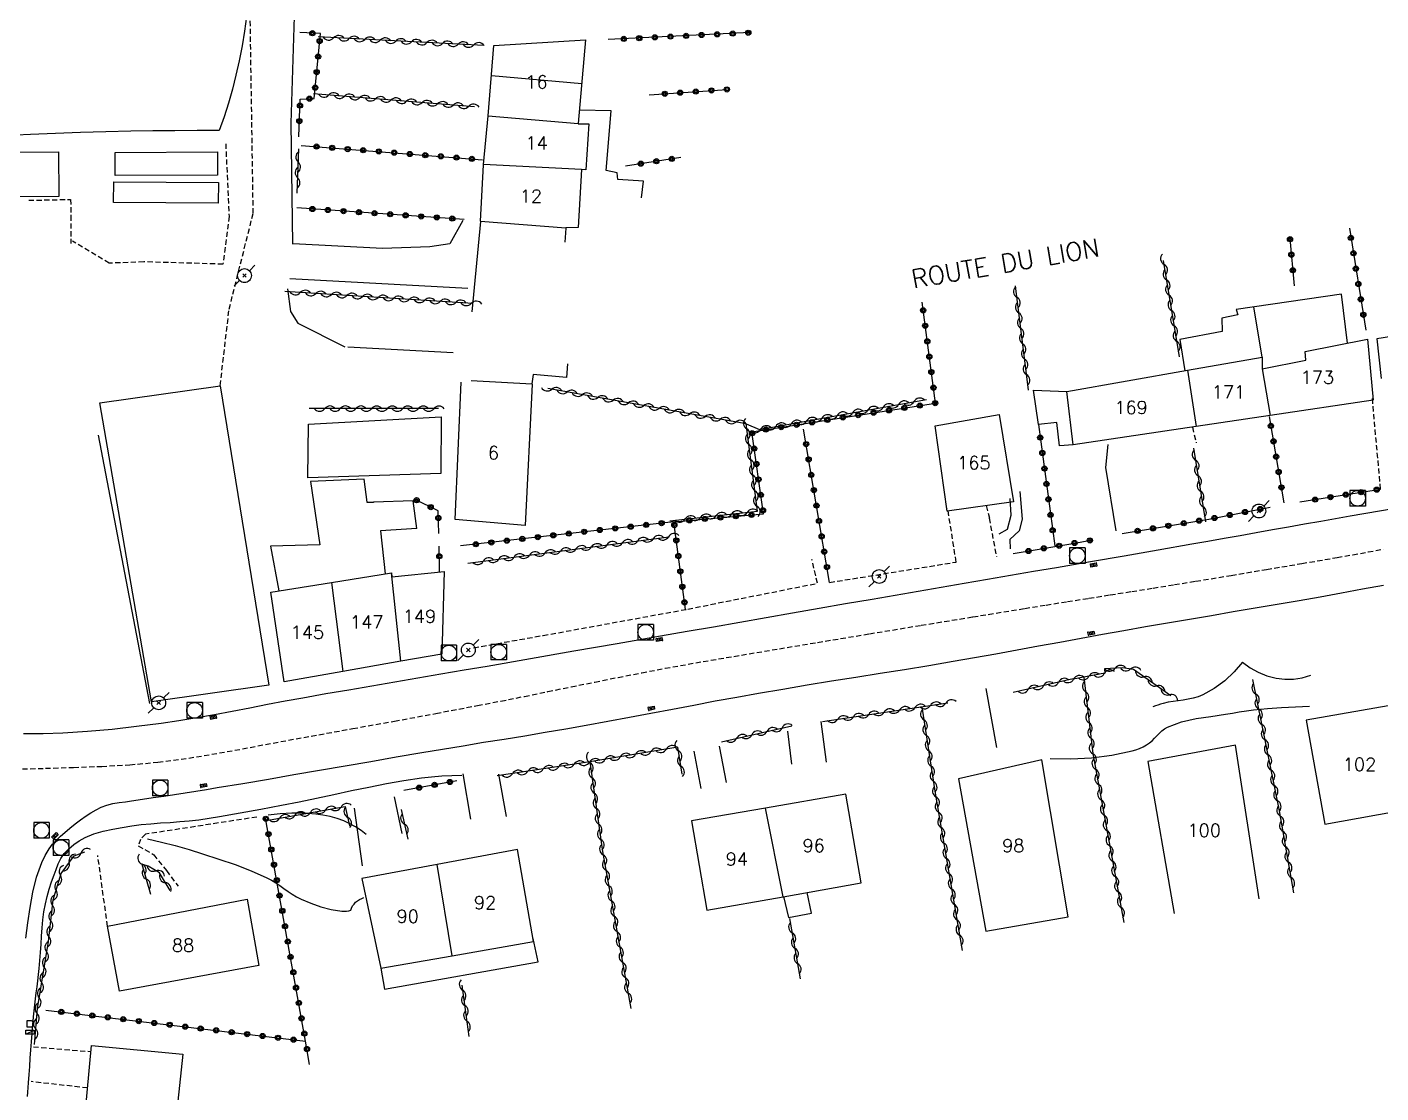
# Model space of a CAD drawing. Header units: millimetres. Extents: x 150997 to 152001, y 151999 to 153001.
# Drawn here: x 151517.6 to 151647.9, y 152490.5 to 152593 of the extents above; entities that cross this region are included whole.
import ezdxf
from ezdxf.enums import TextEntityAlignment as Align

# ---------------------------------------------------------------- set-up
doc = ezdxf.new("R2010")
doc.units = ezdxf.units.MM
doc.linetypes.add('DASHED', pattern=[0.75, 0.5, -0.25])
doc.layers.get('0').update_dxf_attribs({"linetype": 'CONTINUOUS'})
for name, color, linetype in [('W0001', 6, 'DASHED'), ('W0014', 7, 'CONTINUOUS'), ('W0017', 7, 'CONTINUOUS'), ('W0071', 7, 'CONTINUOUS'), ('W0101', 7, 'CONTINUOUS'), ('W0104', 1, 'CONTINUOUS'), ('W0112', 1, 'DASHED'), ('W0130', 7, 'CONTINUOUS'), ('W0211', 2, 'CONTINUOUS'), ('W0214', 2, 'CONTINUOUS'), ('W0300', 7, 'CONTINUOUS'), ('W0310', 3, 'CONTINUOUS'), ('W0323', 7, 'CONTINUOUS'), ('W0401', 7, 'CONTINUOUS'), ('W0420', 7, 'CONTINUOUS'), ('W0438', 7, 'CONTINUOUS'), ('W0473', 7, 'CONTINUOUS'), ('W0989', 7, 'CONTINUOUS'), ('W0991', 7, 'CONTINUOUS'), ('W1102', 7, 'CONTINUOUS')]:
    doc.layers.add(name, color=color, linetype=linetype)
doc.styles.get("Standard").update_dxf_attribs({"font": 'romans.shx', "width": 0.85})

# ---------------------------------------------------------------- blocks, each defined once
blk = doc.blocks.new('T473')
for p, q in [((-0.166667, 0.166667), (0.166667, -0.166667)), ((-0.166667, -0.166667), (0.166667, 0.166667)), ((0.500001, 0.500001), (1.000002, 1.000002)), ((-1.000002, -1.000002), (-0.500001, -0.500001))]:
    blk.add_line(p, q)
blk.add_ellipse((0, 0), major_axis=(0.471405, 0.471405), ratio=1, start_param=5.4977871438, end_param=11.780972451)
blk = doc.blocks.new('T420')
for p, q in [((0.75, 0.75), (-0.75, 0.75)), ((-0.75, 0.75), (-0.75, -0.75)), ((0.75, 0.75), (0.75, -0.75)), ((0.75, -0.75), (-0.75, -0.75))]:
    blk.add_line(p, q)
blk.add_ellipse((0, 0), major_axis=(-0.53, 0.53), ratio=1, start_param=3.926991, end_param=10.210176)
blk = doc.blocks.new('T401')
for p, q in [((-0.3, 0.3), (0, 0.3)), ((-0.3, -0.25), (-0.3, 0.3)), ((-0.3, 0.15), (0, 0.15)), ((-0.3, 0), (0, 0)), ((0, 0.3), (0, -0.25)), ((-0.3, -0.15), (0, -0.15)), ((-0.3, -0.25), (-0.3, -0.3)), ((-0.3, -0.3), (0, -0.3)), ((0, -0.3), (0, -0.25))]:
    blk.add_line(p, q)
blk = doc.blocks.new('T438')
for p, q in [((-0.4, 0.2), (0.4, 0.2)), ((-0.4, -0.2), (-0.4, 0.2)), ((0.15, 1.1), (-0.3, 1.1)), ((-0.3, 1.1), (-0.3, 0.5)), ((-0.3, 0.5), (0.15, 0.5)), ((0.3, 0.65), (0.3, 0.95)), ((0.4, 0.2), (0.4, -0.2))]:
    blk.add_line(p, q)
at = {"flags": 128}
for points in [[(-0.4, -0.2), (0.4, 0.2)], [(0.4, -0.2), (-0.4, -0.2)]]:
    blk.add_lwpolyline(points, dxfattribs=at)
for centre, major_axis, start_param, end_param in [((0.15, 0.95), (0.106, -0.106), 0.785398, 2.356194), ((0.15, 0.65), (0.106, 0.106), 3.926991, 5.497787)]:
    blk.add_ellipse(centre, major_axis=major_axis, ratio=1, start_param=start_param, end_param=end_param)
blk = doc.blocks.new('t310o')
at = {"color": 0, "linetype": 'Continuous'}
for centre, start, end in [((-0.5, 0.38), 216.8699, 323.1304), ((0.5, -0.37), 36.8699, 143.1303)]:
    blk.add_arc(centre, 0.625, start, end, dxfattribs=at)
blk = doc.blocks.new('t323o')
at = {"color": 0, "linetype": 'Continuous'}
for radius in [0.25, 0.15]:
    blk.add_circle((0, 0), radius, dxfattribs=at)

msp = doc.modelspace()

# ---------------------------------------------------------------- linework, layer by layer
at = {"layer": 'W0001'}
msp.add_lwpolyline([(151515.69, 152521.64), (151519.4, 152521.73), (151522.11, 152521.82), (151524.82, 152521.92), (151527.53, 152522.07), (151530.23, 152522.32), (151533.94, 152522.82), (151537.63, 152523.46), (151541.31, 152524.16), (151544.99, 152524.83), (151548.99, 152525.55), (151552.99, 152526.27), (151556.99, 152527.01), (151560.98, 152527.77), (151563.24, 152528.2), (151565.5, 152528.65), (151567.76, 152529.11), (151570.01, 152529.57), (151572.27, 152530.03), (151574.53, 152530.48), (151576.79, 152530.92), (151579.05, 152531.35), (151582.71, 152532), (151586.38, 152532.62), (151590.05, 152533.23), (151593.72, 152533.84), (151598.7, 152534.67), (151603.69, 152535.49), (151608.67, 152536.3), (151613.66, 152537.11), (151615.71, 152537.44), (151617.77, 152537.77), (151619.83, 152538.09), (151621.89, 152538.42), (151623.95, 152538.74), (151626.01, 152539.07), (151628.07, 152539.4), (151630.12, 152539.73), (151633.53, 152540.29), (151636.93, 152540.86), (151640.33, 152541.43), (151643.73, 152542.01), (151645.22, 152542.27), (151646.71, 152542.54), (151648.19, 152542.82)], dxfattribs=at)
at = {"layer": 'W0014'}
for points in [[(151650.62, 152546.95), (151647.79, 152546.47), (151644.97, 152545.98), (151642.14, 152545.48), (151640.59, 152545.21), (151639.04, 152544.94), (151637.49, 152544.66), (151635.94, 152544.38), (151634.39, 152544.11), (151632.84, 152543.83), (151631.29, 152543.55), (151629.74, 152543.28), (151626.49, 152542.71), (151623.23, 152542.15), (151619.98, 152541.59), (151616.72, 152541.03), (151614.5, 152540.65), (151612.28, 152540.27), (151610.06, 152539.89), (151607.84, 152539.51), (151605.62, 152539.13), (151603.4, 152538.75), (151601.18, 152538.37), (151598.96, 152537.98), (151596.41, 152537.54), (151593.87, 152537.1), (151591.32, 152536.66), (151588.78, 152536.21), (151586.24, 152535.77), (151583.69, 152535.32), (151581.15, 152534.88), (151578.6, 152534.44), (151574.43, 152533.71), (151570.26, 152532.99), (151566.08, 152532.27), (151561.91, 152531.54), (151559.69, 152531.16), (151557.47, 152530.78), (151555.25, 152530.4), (151553.04, 152530.02), (151550.82, 152529.64), (151548.6, 152529.26), (151546.38, 152528.88), (151544.17, 152528.49), (151542.46, 152528.18), (151540.76, 152527.86), (151539.06, 152527.53), (151537.37, 152527.2), (151535.67, 152526.88), (151533.96, 152526.58), (151532.25, 152526.3), (151530.54, 152526.04), (151528.18, 152525.74), (151525.81, 152525.48), (151523.44, 152525.27), (151521.06, 152525.12), (151519.18, 152525.06), (151517.3, 152525.04)], [(151517.51, 152505.38), (151517.71, 152506.86), (151517.92, 152508.34), (151518.18, 152509.82), (151518.55, 152511.27), (151518.79, 152511.98), (151519.05, 152512.67), (151519.37, 152513.35), (151519.76, 152513.99), (151520.09, 152514.42), (151520.47, 152514.82), (151520.86, 152515.19), (151521.27, 152515.55), (151521.75, 152515.98), (151522.25, 152516.4), (151522.77, 152516.79), (151523.31, 152517.16), (151523.78, 152517.46), (151524.27, 152517.74), (151524.77, 152518), (151525.3, 152518.2), (151525.89, 152518.35), (151526.5, 152518.44), (151527.1, 152518.51), (151527.7, 152518.59), (151528.73, 152518.75), (151529.76, 152518.91), (151530.79, 152519.06), (151531.81, 152519.22), (151532.84, 152519.38), (151533.87, 152519.54), (151534.9, 152519.7), (151535.92, 152519.87), (151538.39, 152520.28), (151540.86, 152520.69), (151543.32, 152521.12), (151545.78, 152521.54), (151548.25, 152521.97), (151550.71, 152522.4), (151553.17, 152522.83), (151555.64, 152523.24), (151557.62, 152523.58), (151559.6, 152523.9), (151561.57, 152524.23), (151563.55, 152524.55), (151565.53, 152524.87), (151567.51, 152525.2), (151569.49, 152525.54), (151571.46, 152525.88), (151573.53, 152526.26), (151575.6, 152526.64), (151577.67, 152527.03), (151579.74, 152527.43), (151581.81, 152527.82), (151583.87, 152528.21), (151585.94, 152528.59), (151588.02, 152528.96), (151590.36, 152529.36), (151592.7, 152529.75), (151595.05, 152530.13), (151597.4, 152530.5), (151599.74, 152530.87), (151602.09, 152531.25), (151604.43, 152531.63), (151606.78, 152532.03), (151608.83, 152532.38), (151610.88, 152532.75), (151612.93, 152533.12), (151614.98, 152533.5), (151617.03, 152533.88), (151619.08, 152534.26), (151621.13, 152534.63), (151623.18, 152534.99), (151625.29, 152535.36), (151627.4, 152535.73), (151629.51, 152536.09), (151631.62, 152536.44), (151633.73, 152536.8), (151635.84, 152537.16), (151637.95, 152537.52), (151640.06, 152537.88), (151642.1, 152538.24), (151644.13, 152538.61), (151646.17, 152538.99), (151648.2, 152539.36)], [(151517.66, 152490.15), (151517.7, 152490.59), (151517.74, 152491.03), (151517.77, 152491.46), (151517.83, 152492.26), (151517.89, 152493.05), (151517.94, 152493.84), (151518, 152494.64), (151518.06, 152495.43), (151518.12, 152496.22), (151518.18, 152497.02), (151518.26, 152497.81), (151518.32, 152498.39), (151518.38, 152498.97), (151518.45, 152499.56), (151518.52, 152500.14), (151518.6, 152500.72), (151518.67, 152501.3), (151518.74, 152501.88), (151518.8, 152502.46), (151518.87, 152503.24), (151518.93, 152504.02), (151518.98, 152504.8), (151519.03, 152505.59), (151519.09, 152506.37), (151519.16, 152507.15), (151519.26, 152507.93), (151519.4, 152508.7), (151519.56, 152509.41), (151519.75, 152510.12), (151519.98, 152510.81), (151520.23, 152511.49), (151520.43, 152512.01), (151520.64, 152512.54), (151520.89, 152513.05), (151521.21, 152513.53), (151521.65, 152513.99), (151522.13, 152514.41), (151522.65, 152514.76), (151523.21, 152515.07), (151524.07, 152515.43), (151524.97, 152515.69), (151525.88, 152515.88), (151526.79, 152516.05), (151527.71, 152516.2), (151528.63, 152516.31), (151529.55, 152516.4), (151530.47, 152516.47), (151531.39, 152516.53), (151532.32, 152516.6), (151533.24, 152516.68), (151534.15, 152516.79), (151536.16, 152517.1), (151538.15, 152517.44), (151540.14, 152517.81), (151542.13, 152518.18), (151543.82, 152518.5), (151545.5, 152518.85), (151547.17, 152519.21), (151548.85, 152519.58), (151550.53, 152519.93), (151552.22, 152520.26), (151553.91, 152520.55), (151555.61, 152520.8), (151556.57, 152520.92), (151557.54, 152521), (151558.51, 152521.05), (151559.47, 152521.07)]]:
    msp.add_lwpolyline(points, dxfattribs=at)
at = {"layer": 'W0017'}
for points in [[(151543.22, 152572.15), (151543.05, 152583.79), (151543.46, 152597.15), (151544.08, 152598.26)], [(151559.58, 152574.43), (151558.31, 152572.19), (151556.41, 152571.91), (151551.85, 152571.72), (151543.24, 152572.18)], [(151542.69, 152567.85), (151542.98, 152565.66), (151543.68, 152564.56), (151548.22, 152562.27)], [(151560.06, 152567.89), (151542.93, 152568.83)], [(151548.52, 152562.29), (151558.64, 152561.74)], [(151529.46, 152527.96), (151524.5, 152553.77)], [(151622.47, 152544.57), (151621.47, 152550.66), (151621.68, 152552.87)], [(151613.19, 152548.36), (151613.4, 152545.71), (151613.11, 152544.59), (151612.23, 152543.74), (151612.25, 152542.85)], [(151611.21, 152544.28), (151611.99, 152544.72), (151612.36, 152546.09), (151612.25, 152547.7)], [(151609.9, 152529.41), (151610.93, 152523.73)], [(151594.02, 152526.22), (151594.53, 152522.32)], [(151591.24, 152522.14), (151590.87, 152525.3)], [(151582.51, 152519.78), (151581.84, 152523.38)], [(151584.23, 152523.87), (151584.93, 152520.35)], [(151560.33, 152516.84), (151559.6, 152521.19)], [(151563.02, 152521.17), (151563.76, 152517.09)], [(151552.98, 152518.99), (151553.69, 152515.47)], [(151549.92, 152512.36), (151549.16, 152517.91)]]:
    msp.add_lwpolyline(points, dxfattribs=at)
at = {"layer": 'W0071'}
for points in [[(151538.75, 152594.07), (151538.56, 152592.64), (151538.33, 152591.22), (151538.06, 152589.8), (151537.74, 152588.4), (151537.4, 152587.05), (151537.02, 152585.71), (151536.59, 152584.39), (151536.13, 152583.08)], [(151536.13, 152583.08), (151534, 152583.08), (151531.87, 152583.07), (151529.74, 152583.05), (151527.61, 152583.01), (151525.2, 152582.96), (151522.79, 152582.88), (151520.38, 152582.79), (151517.97, 152582.7), (151516.59, 152582.65)]]:
    msp.add_lwpolyline(points, dxfattribs=at)
at = {"layer": 'W0101'}
for points in [[(151562.02, 152584.51), (151562.56, 152591.26), (151571.39, 152591.8), (151570.69, 152583.77)], [(151561.57, 152579.83), (151562.02, 152584.51)], [(151562.02, 152584.51), (151562.02, 152584.51)], [(151570.69, 152583.77), (151570.66, 152583.72)], [(151570.66, 152583.72), (151571.71, 152583.74), (151571.42, 152579.29), (151571.01, 152579.32)], [(151561.27, 152574.36), (151561.57, 152579.78)], [(151561.57, 152579.78), (151561.57, 152579.83)], [(151571.01, 152579.32), (151570.66, 152573.74), (151569.48, 152573.71)], [(151560.48, 152565.63), (151561.3, 152574.33), (151561.27, 152574.36)], [(151569.48, 152573.71), (151569.48, 152573.68), (151569.38, 152572.36)], [(151636.52, 152560.17), (151640.7, 152561), (151640.66, 152561.83), (151646.66, 152563.01), (151647.18, 152557.14)], [(151629.32, 152560.02), (151636.52, 152561.28), (151636.52, 152560.17)], [(151569.65, 152560.64), (151569.54, 152559.34), (151566.35, 152559.6), (151566.23, 152558.73)], [(151630.17, 152554.61), (151618.32, 152552.86), (151617.72, 152557.99), (151629.32, 152560.02)], [(151565.56, 152545.1), (151558.84, 152545.65), (151559.41, 152558.87)], [(151566.26, 152558.68), (151565.56, 152545.1)], [(151566.23, 152558.73), (151566.26, 152558.68)], [(151647.18, 152557.14), (151637.27, 152555.68)], [(151612.59, 152547.37), (151606.2, 152546.47), (151605.05, 152554.67), (151611.21, 152555.78)], [(151611.21, 152555.78), (151612.59, 152547.37)], [(151637.27, 152555.68), (151637.28, 152555.66), (151630.17, 152554.61)], [(151546.92, 152539.6), (151552.72, 152540.53)], [(151552.72, 152540.53), (151552.74, 152540.15)], [(151552.74, 152540.15), (151557.77, 152540.67), (151557.55, 152532.72)], [(151542.38, 152530.05), (151541.11, 152538.67), (151546.92, 152539.6)], [(151557.55, 152532.72), (151553.6, 152532.05)], [(151553.6, 152532.05), (151548.03, 152531.05)], [(151553.6, 152532.05), (151553.6, 152532.05)], [(151548.03, 152531.05), (151542.38, 152530.05)], [(151633.94, 152523.96), (151625.49, 152522.39), (151628.05, 152507.75)], [(151636.23, 152509.17), (151633.94, 152523.96)], [(151596.44, 152519.23), (151588.71, 152517.9)], [(151590.39, 152509.38), (151597.9, 152510.7), (151596.44, 152519.23)], [(151588.71, 152517.9), (151581.58, 152516.68), (151583.05, 152508.09), (151590.39, 152509.38)], [(151564.82, 152513.92), (151557.09, 152512.48)], [(151558.54, 152503.69), (151566.39, 152505.06), (151564.82, 152513.92)], [(151557.09, 152512.48), (151549.86, 152511.13), (151551.67, 152502.5), (151558.54, 152503.69)]]:
    msp.add_lwpolyline(points, dxfattribs=at)
for points in [[(151650.91, 152517.88), (151649.36, 152527.87), (151640.74, 152526.36), (151642.55, 152516.36)], [(151615.29, 152522.54), (151607.28, 152520.71), (151609.91, 152506.07), (151617.83, 152507.45)], [(151539.94, 152502.77), (151526.53, 152500.29), (151525.38, 152506.53), (151538.81, 152509.14)], [(151531.33, 152482.17), (151522.73, 152483.23), (151523.83, 152495.07), (151532.64, 152494.23)]]:
    msp.add_lwpolyline(points, close=True, dxfattribs=at)
at = {"layer": 'W0104'}
for points in [[(151562.33, 152588.37), (151571.02, 152587.6)], [(151576.78, 152576.62), (151576.97, 152578.2), (151574.48, 152578.38), (151574.42, 152579.02), (151573.36, 152579.24), (151573.85, 152584.99), (151570.8, 152585.04)], [(151644.72, 152562.62), (151644.14, 152567.33), (151634.02, 152565.88), (151634.18, 152565.35), (151632.63, 152565.03), (151632.67, 152563.74), (151628.59, 152562.98), (151629.08, 152559.98)], [(151636.52, 152561.28), (151635.72, 152566.12)], [(151652.27, 152559.69), (151651.78, 152563.72), (151647.54, 152563.03), (151647.96, 152559.24)], [(151529.61, 152528.13), (151524.65, 152556.88), (151536.22, 152558.54), (151540.89, 152529.73)], [(151618.32, 152552.86), (151617, 152552.74), (151616.73, 152554.99), (151616.73, 152555.01), (151614.99, 152554.79), (151614.51, 152558.11), (151617.72, 152557.99)], [(151555.16, 152544.81), (151554.79, 152547.45), (151550.97, 152547.32), (151550.98, 152547.29), (151550.36, 152547.29), (151550.36, 152547.32), (151550.09, 152549.54), (151544.91, 152549.31), (151545.8, 152543.24), (151541.05, 152543.09), (151541.86, 152538.79)], [(151555.16, 152544.81), (151551.65, 152544.56), (151552.11, 152540.43)], [(151540.89, 152529.73), (151529.61, 152528.13)], [(151590.44, 152509.39), (151590.92, 152507.39), (151593.13, 152507.79), (151592.7, 152509.78)], [(151551.67, 152502.5), (151552.04, 152500.5), (151566.81, 152503.1), (151566.34, 152505.37)]]:
    msp.add_lwpolyline(points, dxfattribs=at)
msp.add_lwpolyline([(151557.47, 152550.08), (151544.66, 152549.66), (151544.73, 152554.83), (151557.48, 152555.54)], close=True, dxfattribs=at)
at = {"layer": 'W0112'}
for points in [[(151536.22, 152558.54), (151537.08, 152565.9), (151539.4, 152575.13), (151539.11, 152594)], [(151536.75, 152581.81), (151537.07, 152574.83), (151536.48, 152570.23), (151528.86, 152570.45), (151525.53, 152570.32), (151522.01, 152572.45)], [(151517.79, 152576.37), (151521.82, 152576.46), (151521.85, 152574.9), (151521.84, 152572.21)], [(151647.91, 152548.59), (151647.11, 152557.35)], [(151629.79, 152554.55), (151630.16, 152553.04)], [(151607.06, 152541.57), (151606.24, 152546.77)], [(151609.95, 152547), (151610.25, 152545.8), (151610.22, 152545.8), (151610.94, 152542.09)], [(151593.71, 152539.53), (151593.17, 152541.82)], [(151594.87, 152539.61), (151607.06, 152541.57)], [(151560.61, 152533.33), (151567.3, 152534.51), (151581.22, 152537.05), (151593.71, 152539.53)], [(151539.76, 152517.04), (151529.03, 152515.39), (151528.54, 152514.89), (151528.33, 152514.28)], [(151528.33, 152514.28), (151529.82, 152513.42), (151531.05, 152511.89), (151532.17, 152510.38)], [(151525.38, 152506.53), (151524.44, 152513.34)], [(151518.25, 152494.94), (151523.78, 152494.48)], [(151523.45, 152490.98), (151518.04, 152491.59)]]:
    msp.add_lwpolyline(points, dxfattribs=at)
at = {"layer": 'W0130'}
for points in [[(151520.7, 152576.75), (151512.66, 152576.7), (151512.63, 152580.97), (151520.67, 152581.03)], [(151535.97, 152578.8), (151526.12, 152578.76), (151526.11, 152580.98), (151535.96, 152581.03)], [(151536.05, 152578.1), (151536.04, 152576.11), (151525.96, 152576.17), (151525.97, 152578.16)]]:
    msp.add_lwpolyline(points, close=True, dxfattribs=at)
at = {"layer": 'W0211'}
for points in [[(151616.09, 152522.68), (151618.08, 152522.64), (151620.07, 152522.74), (151622.04, 152523), (151623.99, 152523.4), (151624.36, 152523.5), (151624.71, 152523.63), (151625.06, 152523.79), (151625.39, 152523.98), (151625.66, 152524.17), (151625.91, 152524.38), (151626.15, 152524.62), (151626.37, 152524.85), (151626.61, 152525.09), (151626.85, 152525.32), (151627.12, 152525.52), (151627.4, 152525.69), (151628.75, 152526.21), (151630.16, 152526.51), (151631.58, 152526.71), (151632.97, 152526.93), (151633.64, 152527.05), (151634.31, 152527.17), (151634.99, 152527.27), (151635.66, 152527.36), (151637.01, 152527.49), (151638.37, 152527.59), (151639.72, 152527.66), (151641.08, 152527.7)], [(151529.24, 152514.95), (151530.57, 152514.63), (151531.9, 152514.29), (151533.22, 152513.91), (151534.53, 152513.51), (151536.1, 152513), (151537.66, 152512.47), (151539.21, 152511.88), (151540.72, 152511.21), (151541.15, 152510.98), (151541.56, 152510.72), (151541.96, 152510.45), (151542.36, 152510.17), (151542.75, 152509.89), (151543.16, 152509.62), (151543.58, 152509.37), (151544.02, 152509.15), (151544.96, 152508.76), (151545.92, 152508.42), (151546.91, 152508.16), (151547.92, 152508), (151548.14, 152507.98), (151548.37, 152507.99), (151548.59, 152508.02), (151548.8, 152508.07)], [(151548.8, 152508.07), (151548.87, 152508.28), (151548.97, 152508.49), (151549.1, 152508.67), (151549.25, 152508.84), (151549.43, 152508.99), (151549.63, 152509.12), (151549.84, 152509.22), (151550.06, 152509.29)]]:
    msp.add_lwpolyline(points, dxfattribs=at)
at = {"layer": 'W0214'}
msp.add_lwpolyline([(151550.27, 152515.35), (151549.78, 152515.74), (151549.25, 152516.09), (151548.71, 152516.4), (151548.13, 152516.67), (151547.47, 152516.91), (151546.8, 152517.09), (151546.11, 152517.23), (151545.41, 152517.32), (151544.27, 152517.4), (151543.13, 152517.42), (151541.98, 152517.36), (151540.84, 152517.23)], dxfattribs=at)
at = {"layer": 'W0300'}
for points in [[(151634.62, 152531.95), (151633.81, 152531), (151632.9, 152530.14), (151631.9, 152529.41), (151630.81, 152528.8), (151630.35, 152528.6), (151629.87, 152528.47), (151629.39, 152528.37), (151628.9, 152528.29), (151628.41, 152528.23), (151627.93, 152528.17), (151627.45, 152528.09), (151626.98, 152527.97), (151626.73, 152527.9), (151626.48, 152527.82), (151626.24, 152527.73), (151626, 152527.63)], [(151634.61, 152531.95), (151635.34, 152531.41), (151636.13, 152530.97), (151636.97, 152530.63), (151637.86, 152530.41), (151638.69, 152530.31), (151639.53, 152530.32), (151640.37, 152530.45), (151641.18, 152530.68)]]:
    msp.add_lwpolyline(points, dxfattribs=at)
at = {"layer": 'W0310'}
for points in [[(151561.58, 152591.27), (151545.64, 152592.09)], [(151560.69, 152585.37), (151545.19, 152586.63)], [(151543.77, 152581.31), (151543.6, 152577.06)], [(151626.99, 152570.59), (151628.51, 152561.33)], [(151560.56, 152566.45), (151542.43, 152567.6)], [(151614.02, 152558.11), (151612.77, 152568.13)], [(151579.49, 152545.54), (151587.94, 152546.46), (151586.84, 152554.88), (151567.75, 152558.27)], [(151586.84, 152554.88), (151588.13, 152554.33), (151604.19, 152557.21)], [(151557.23, 152556.33), (151544.78, 152556.34)], [(151629.91, 152552.54), (151631.04, 152545.44)], [(151560.05, 152541.46), (151579.43, 152544.01)], [(151627.72, 152528.7), (151624.13, 152531.24), (151623.05, 152531.41), (151621.33, 152531.3), (151621.35, 152530.87), (151618.31, 152530.32), (151618.31, 152530.34), (151612.54, 152529.01)], [(151619.35, 152530.5), (151620.2, 152523.14), (151623.18, 152506.9)], [(151639.55, 152509.75), (151638.18, 152517.63), (151635.6, 152530.29)], [(151594.19, 152526.24), (151606.26, 152528.03)], [(151603.75, 152527.66), (151605.05, 152519.35), (151607.64, 152504.19)], [(151584.47, 152524.27), (151591.25, 152525.83)], [(151580.69, 152521.16), (151580.27, 152523.78), (151571.79, 152522.35), (151562.87, 152521)], [(151571.79, 152522.35), (151573.02, 152513.74), (151575.75, 152498.64)], [(151540.47, 152516.68), (151548.26, 152518.07), (151548.67, 152516.21)], [(151553.65, 152517.76), (151554.27, 152514.91)], [(151518.34, 152495.15), (151518.65, 152498.64), (151519.69, 152505.06), (151520.16, 152509.07), (151520.9, 152511.61), (151522.17, 152513.31), (151523.2, 152513.71)], [(151531.41, 152509.97), (151530.37, 152511.66), (151529.29, 152512.31), (151528.69, 152512.52), (151529.52, 152509.63)], [(151591.02, 152507.29), (151592.05, 152501.48)], [(151560.19, 152495.93), (151559.5, 152500.86)]]:
    msp.add_lwpolyline(points, dxfattribs=at)
at = {"layer": 'W0323'}
for points in [[(151543.78, 152582.49), (151543.93, 152586.11), (151545.27, 152586.17), (151545.86, 152592.41), (151543.89, 152592.51)], [(151587.24, 152592.5), (151573.57, 152591.83)], [(151577.51, 152586.52), (151585, 152587.04)], [(151544, 152581.66), (151561.47, 152580.28)], [(151580.55, 152580.49), (151575.23, 152579.67)], [(151559.71, 152574.54), (151543.6, 152575.64)], [(151644.9, 152573.7), (151646.49, 152563.88)], [(151639.18, 152572.71), (151639.59, 152568.15)], [(151605.06, 152556.86), (151603.78, 152566.57)], [(151579.88, 152545.45), (151588.51, 152546.21), (151587.39, 152554.11), (151605.07, 152556.86)], [(151614.99, 152554.79), (151616.54, 152543.14)], [(151638.61, 152547.27), (151637.2, 152555.57)], [(151594.87, 152539.61), (151592.36, 152554.37)], [(151640.12, 152547.35), (151647.91, 152548.59)], [(151557.27, 152544.31), (151557.2, 152546.51), (151554.93, 152547.62)], [(151623.04, 152544.33), (151631.37, 152545.7), (151637.28, 152546.86)], [(151580.99, 152537.01), (151579.88, 152545.45), (151559.34, 152543.12)], [(151557.32, 152540.63), (151557.31, 152543.1)], [(151612.54, 152542.38), (151618.27, 152543.37), (151620.03, 152543.67)], [(151559, 152520.53), (151553.91, 152519.6)], [(151544.82, 152493.25), (151544.44, 152495.49), (151540.59, 152516.95)], [(151519.45, 152498.48), (151544.44, 152495.49)]]:
    msp.add_lwpolyline(points, dxfattribs=at)
at = {"layer": 'W1102'}
for points in [[(151562.02, 152584.51), (151570.69, 152583.77)], [(151571.01, 152579.32), (151561.57, 152579.83)], [(151561.27, 152574.36), (151569.48, 152573.71)], [(151629.32, 152560.02), (151630.17, 152554.61)], [(151636.52, 152560.17), (151637.27, 152555.68)], [(151560.37, 152559.03), (151566.23, 152558.73)], [(151553.6, 152532.05), (151552.72, 152540.53)], [(151546.92, 152539.6), (151548.03, 152531.05)], [(151590.39, 152509.38), (151588.71, 152517.9)], [(151558.54, 152503.69), (151557.09, 152512.48)]]:
    msp.add_lwpolyline(points, dxfattribs=at)

# ---------------------------------------------------------------- block references
at = {"layer": 'W0310'}
for p, rotation in [((151547.14, 152592.01), 177.0689236394464), ((151548.63, 152591.93), 177.0689236394464), ((151550.13, 152591.86), 177.0689236394464), ((151551.63, 152591.78), 177.0689236394464), ((151553.13, 152591.7), 177.0689236394464), ((151554.63, 152591.63), 177.0689236394464), ((151556.12, 152591.55), 177.0689236394464), ((151557.62, 152591.47), 177.0689236394464), ((151559.12, 152591.4), 177.0689236394464), ((151560.62, 152591.32), 177.0689236394464), ((151546.68, 152586.51), 175.3636432977032), ((151548.18, 152586.39), 175.3636432977032), ((151549.67, 152586.26), 175.3636432977032), ((151551.17, 152586.14), 175.3636432977032), ((151552.66, 152586.02), 175.3636432977032), ((151554.16, 152585.9), 175.3636432977032), ((151555.65, 152585.78), 175.3636432977032), ((151557.15, 152585.66), 175.3636432977032), ((151558.64, 152585.54), 175.3636432977032), ((151560.14, 152585.42), 175.3636432977032), ((151543.72, 152580.05), 267.7136890214863), ((151543.66, 152578.55), 267.7136890214863), ((151627.06, 152570.21), 279.3163419730384), ((151627.3, 152568.73), 279.3163419730384), ((151543.93, 152567.5), 176.3864837006676), ((151545.42, 152567.41), 176.3864837006676), ((151546.92, 152567.31), 176.3864837006676), ((151612.9, 152567.05), 97.11094985039921), ((151627.54, 152567.25), 279.3163419730384), ((151548.42, 152567.22), 176.3864837006676), ((151549.91, 152567.12), 176.3864837006676), ((151551.41, 152567.03), 176.3864837006676), ((151552.91, 152566.94), 176.3864837006676), ((151554.41, 152566.84), 176.3864837006676), ((151555.9, 152566.75), 176.3864837006676), ((151557.4, 152566.65), 176.3864837006676), ((151558.9, 152566.56), 176.3864837006676), ((151560.39, 152566.46), 176.3864837006676), ((151613.09, 152565.56), 97.11094985039921), ((151627.78, 152565.77), 279.3163419730384), ((151613.27, 152564.07), 97.11094985039921), ((151628.03, 152564.29), 279.3163419730384), ((151628.27, 152562.81), 279.3163419730384), ((151613.46, 152562.58), 97.11094985039921), ((151613.65, 152561.09), 97.11094985039921), ((151613.83, 152559.6), 97.11094985039921), ((151568.13, 152558.2), 169.9377617132087), ((151569.61, 152557.94), 169.9377617132087), ((151571.08, 152557.68), 169.9377617132087), ((151572.56, 152557.41), 169.9377617132087), ((151574.04, 152557.15), 169.9377617132087), ((151575.52, 152556.89), 169.9377617132087), ((151601.51, 152556.73), 10.18827747960084), ((151602.99, 152557), 10.18827747960084), ((151546.28, 152556.34), 179.9677984413166), ((151547.78, 152556.34), 179.9677984413166), ((151549.28, 152556.34), 179.9677984413166), ((151550.78, 152556.33), 179.9677984413166), ((151552.28, 152556.33), 179.9677984413166), ((151553.78, 152556.33), 179.9677984413166), ((151555.28, 152556.33), 179.9677984413166), ((151556.78, 152556.33), 179.9677984413166), ((151576.99, 152556.63), 169.9377617132087), ((151578.47, 152556.36), 169.9377617132087), ((151579.95, 152556.1), 169.9377617132087), ((151581.42, 152555.84), 169.9377617132087), ((151582.9, 152555.58), 169.9377617132087), ((151595.61, 152555.67), 10.18827747960084), ((151597.08, 152555.93), 10.18827747960084), ((151598.56, 152556.2), 10.18827747960084), ((151600.04, 152556.46), 10.18827747960084), ((151584.38, 152555.32), 169.9377617132087), ((151585.85, 152555.05), 169.9377617132087), ((151586.91, 152554.39), 97.45642465784563), ((151588.23, 152554.34), 10.18827747960084), ((151589.7, 152554.61), 10.18827747960084), ((151591.18, 152554.87), 10.18827747960084), ((151592.66, 152555.14), 10.18827747960084), ((151594.13, 152555.4), 10.18827747960084), ((151587.1, 152552.9), 97.45642465784563), ((151587.3, 152551.41), 97.45642465784563), ((151630.1, 152551.37), 278.9945852107415), ((151587.49, 152549.93), 97.45642465784563), ((151630.33, 152549.88), 278.9945852107415), ((151587.69, 152548.44), 97.45642465784563), ((151630.57, 152548.4), 278.9945852107415), ((151587.88, 152546.95), 97.45642465784563), ((151630.8, 152546.92), 278.9945852107415), ((151580.98, 152545.71), 6.176511221334907), ((151582.47, 152545.87), 6.176511221334907), ((151583.96, 152546.03), 6.176511221334907), ((151585.45, 152546.19), 6.176511221334907), ((151586.95, 152546.35), 6.176511221334907), ((151577.9, 152543.81), 7.499528882120496), ((151579.38, 152544), 7.499528882120496), ((151568.97, 152542.63), 7.499528882120496), ((151570.46, 152542.83), 7.499528882120496), ((151571.95, 152543.02), 7.499528882120496), ((151573.44, 152543.22), 7.499528882120496), ((151574.92, 152543.41), 7.499528882120496), ((151576.41, 152543.61), 7.499528882120496), ((151561.54, 152541.65), 7.499528882120496), ((151563.03, 152541.85), 7.499528882120496), ((151564.51, 152542.04), 7.499528882120496), ((151566, 152542.24), 7.499528882120496), ((151567.49, 152542.44), 7.499528882120496), ((151621.31, 152530.86), 190.2550817629247), ((151622.36, 152531.36), 183.6677880550972), ((151623.85, 152531.29), 171.4485583913013), ((151625.12, 152530.54), 144.6892290091925), ((151614, 152529.35), 193.0018650183647), ((151615.46, 152529.68), 193.0018650183647), ((151616.92, 152530.02), 193.0018650183647), ((151618.36, 152530.32), 190.2550817629247), ((151619.84, 152530.59), 190.2550817629247), ((151619.51, 152529.09), 276.5503220245196), ((151626.35, 152529.67), 144.6892290091925), ((151635.88, 152528.9), 101.4953099967359), ((151619.68, 152527.6), 276.5503220245196), ((151627.57, 152528.81), 144.6892290091925), ((151598.64, 152526.9), 8.415616101492871), ((151600.12, 152527.12), 8.415616101492871), ((151601.61, 152527.34), 8.415616101492871), ((151603.09, 152527.56), 8.415616101492871), ((151604.58, 152527.78), 8.415616101492871), ((151603.95, 152526.39), 278.8964425318057), ((151606.06, 152528), 8.415616101492871), ((151636.18, 152527.43), 101.4953099967359), ((151590.31, 152525.62), 12.9440196017316), ((151595.67, 152526.46), 8.415616101492871), ((151597.16, 152526.68), 8.415616101492871), ((151604.18, 152524.9), 278.8964425318057), ((151619.85, 152526.11), 276.5503220245196), ((151636.48, 152525.96), 101.4953099967359), ((151585.93, 152524.61), 12.9440196017316), ((151587.39, 152524.95), 12.9440196017316), ((151588.85, 152525.28), 12.9440196017316), ((151620.03, 152524.62), 276.5503220245196), ((151636.78, 152524.49), 101.4953099967359), ((151571.79, 152522.3), 278.131967572721), ((151576.2, 152523.09), 189.5805569871948), ((151577.68, 152523.34), 189.5805569871948), ((151579.16, 152523.59), 189.5805569871948), ((151580.33, 152523.41), 99.18506952948266), ((151604.41, 152523.42), 278.8964425318057), ((151620.2, 152523.13), 280.4009257110108), ((151637.08, 152523.02), 101.4953099967359), ((151567.32, 152521.67), 188.5882432255264), ((151568.8, 152521.89), 188.5882432255264), ((151570.28, 152522.12), 188.5882432255264), ((151571.77, 152522.34), 188.5882432255264), ((151573.25, 152522.59), 189.5805569871948), ((151574.73, 152522.84), 189.5805569871948), ((151580.57, 152521.93), 99.18506952948266), ((151604.64, 152521.94), 278.8964425318057), ((151620.47, 152521.65), 280.4009257110108), ((151637.38, 152521.55), 101.4953099967359), ((151564.35, 152521.22), 188.5882432255264), ((151565.83, 152521.45), 188.5882432255264), ((151572.01, 152520.82), 278.131967572721), ((151604.88, 152520.46), 278.8964425318057), ((151620.74, 152520.18), 280.4009257110108), ((151637.68, 152520.08), 101.4953099967359), ((151572.22, 152519.33), 278.131967572721), ((151605.11, 152518.98), 279.6809013501405), ((151621.01, 152518.7), 280.4009257110108), ((151637.98, 152518.61), 101.4953099967359), ((151546.37, 152517.73), 10.11372087066774), ((151547.85, 152518), 10.11372087066774), ((151572.43, 152517.85), 278.131967572721), ((151605.37, 152517.5), 279.6809013501405), ((151621.28, 152517.23), 280.4009257110108), ((151638.26, 152517.14), 99.9120110674172), ((151541.94, 152516.94), 10.11372087066774), ((151543.42, 152517.21), 10.11372087066774), ((151544.9, 152517.47), 10.11372087066774), ((151548.49, 152517.01), 282.499497075844), ((151553.95, 152516.37), 282.3390872781865), ((151572.64, 152516.36), 278.131967572721), ((151605.62, 152516.02), 279.6809013501405), ((151621.55, 152515.75), 280.4009257110108), ((151572.85, 152514.88), 278.131967572721), ((151605.87, 152514.54), 279.6809013501405), ((151638.52, 152515.66), 99.9120110674172), ((151522.82, 152513.56), 21.22365650250671), ((151573.08, 152513.4), 280.2491714683721), ((151621.82, 152514.28), 280.4009257110108), ((151638.78, 152514.18), 99.9120110674172), ((151521.69, 152512.66), 53.4220666186294), ((151528.69, 152512.51), 286.1833099311103), ((151573.35, 152511.92), 280.2491714683721), ((151606.12, 152513.06), 279.6809013501405), ((151622.09, 152512.8), 280.4009257110108), ((151639.04, 152512.71), 99.9120110674172), ((151520.85, 152511.43), 73.78056346879274), ((151529.11, 152511.07), 286.1833099311103), ((151530.02, 152511.87), 149.0752679675679), ((151530.94, 152510.73), 121.7151335155388), ((151606.37, 152511.58), 279.6809013501405), ((151622.36, 152511.32), 280.4009257110108), ((151639.3, 152511.23), 99.9120110674172), ((151520.43, 152509.99), 73.78056346879274), ((151573.61, 152510.44), 280.2491714683721), ((151606.63, 152510.11), 279.6809013501405), ((151622.64, 152509.85), 280.4009257110108), ((151520.1, 152508.53), 83.19221327046967), ((151573.88, 152508.97), 280.2491714683721), ((151606.88, 152508.63), 279.6809013501405), ((151622.91, 152508.37), 280.4009257110108), ((151519.92, 152507.04), 83.19221327046967), ((151574.15, 152507.49), 280.2491714683721), ((151607.13, 152507.15), 279.6809013501405), ((151519.74, 152505.55), 83.19221327046967), ((151574.41, 152506.02), 280.2491714683721), ((151591.27, 152505.91), 280.0299419056104), ((151607.38, 152505.67), 279.6809013501405), ((151519.53, 152504.07), 80.86625317468238), ((151574.68, 152504.54), 280.2491714683721), ((151591.53, 152504.43), 280.0299419056104), ((151574.95, 152503.06), 280.2491714683721), ((151591.79, 152502.95), 280.0299419056104), ((151519.29, 152502.59), 80.86625317468238), ((151575.21, 152501.59), 280.2491714683721), ((151519.05, 152501.11), 80.86625317468238), ((151559.56, 152500.38), 98.0235933862507), ((151575.48, 152500.11), 280.2491714683721), ((151518.81, 152499.63), 80.86625317468238), ((151559.77, 152498.9), 98.0235933862507), ((151518.61, 152498.14), 84.8189125843555), ((151518.47, 152496.65), 84.8189125843555), ((151559.98, 152497.41), 98.0235933862507)]:
    msp.add_blockref('t310o', p, dxfattribs=dict(at, rotation=rotation))
at = {"layer": 'W0323'}
for p, rotation in [((151545.09, 152592.45), 177.2944378201635), ((151579.56, 152592.12), 182.804405828044), ((151581.06, 152592.19), 182.804405828044), ((151582.55, 152592.27), 182.804405828044), ((151584.05, 152592.34), 182.804405828044), ((151585.55, 152592.41), 182.804405828044), ((151587.05, 152592.49), 182.804405828044), ((151545.79, 152591.69), 84.60038867767454), ((151575.06, 152591.9), 182.804405828044), ((151576.56, 152591.97), 182.804405828044), ((151578.06, 152592.05), 182.804405828044), ((151545.65, 152590.2), 84.60038867767454), ((151545.51, 152588.7), 84.60038867767454), ((151545.37, 152587.21), 84.60038867767454), ((151583.5, 152586.94), 4.037895139668885), ((151584.99, 152587.04), 4.037895139668885), ((151544.81, 152586.15), 2.77296382925605), ((151579.01, 152586.62), 4.037895139668885), ((151580.5, 152586.73), 4.037895139668885), ((151582, 152586.83), 4.037895139668885), ((151543.9, 152585.49), 87.6536449212199), ((151543.84, 152583.99), 87.6536449212199), ((151545.5, 152581.54), 355.4964759290507), ((151546.99, 152581.42), 355.4964759290507), ((151548.49, 152581.3), 355.4964759290507), ((151549.98, 152581.19), 355.4964759290507), ((151551.48, 152581.07), 355.4964759290507), ((151552.97, 152580.95), 355.4964759290507), ((151554.47, 152580.83), 355.4964759290507), ((151555.96, 152580.71), 355.4964759290507), ((151557.46, 152580.6), 355.4964759290507), ((151558.96, 152580.48), 355.4964759290507), ((151560.45, 152580.36), 355.4964759290507), ((151579.68, 152580.36), 188.7466733872054), ((151576.71, 152579.9), 188.7466733872054), ((151578.2, 152580.13), 188.7466733872054), ((151545.09, 152575.54), 176.1085163434285), ((151546.59, 152575.44), 176.1085163434285), ((151548.09, 152575.33), 176.1085163434285), ((151549.58, 152575.23), 176.1085163434285), ((151551.08, 152575.13), 176.1085163434285), ((151552.58, 152575.03), 176.1085163434285), ((151554.07, 152574.93), 176.1085163434285), ((151555.57, 152574.82), 176.1085163434285), ((151557.07, 152574.72), 176.1085163434285), ((151558.56, 152574.62), 176.1085163434285), ((151639.19, 152572.63), 275.1428623646484), ((151645.05, 152572.76), 279.2211160943786), ((151645.29, 152571.28), 279.2211160943786), ((151639.32, 152571.14), 275.1428623646484), ((151639.46, 152569.65), 275.1428623646484), ((151645.53, 152569.8), 279.2211160943786), ((151645.77, 152568.32), 279.2211160943786), ((151646.01, 152566.84), 279.2211160943786), ((151603.88, 152565.79), 97.52779199532745), ((151646.25, 152565.36), 279.2211160943786), ((151604.08, 152564.3), 97.52779199532745), ((151604.28, 152562.81), 97.52779199532745), ((151604.47, 152561.33), 97.52779199532745), ((151604.67, 152559.84), 97.52779199532745), ((151604.87, 152558.35), 97.52779199532745), ((151597.63, 152555.71), 8.84406537035623), ((151599.11, 152555.94), 8.84406537035623), ((151600.59, 152556.17), 8.84406537035623), ((151602.07, 152556.4), 8.84406537035623), ((151603.56, 152556.63), 8.84406537035623), ((151605.04, 152556.86), 8.84406537035623), ((151588.74, 152554.32), 8.84406537035623), ((151590.22, 152554.55), 8.84406537035623), ((151591.7, 152554.78), 8.84406537035623), ((151593.18, 152555.01), 8.84406537035623), ((151594.66, 152555.25), 8.84406537035623), ((151596.15, 152555.48), 8.84406537035623), ((151637.35, 152554.67), 99.63804468218976), ((151587.41, 152553.97), 98.018493928902), ((151615.15, 152553.55), 277.5704914421422), ((151637.6, 152553.19), 99.63804468218976), ((151587.62, 152552.49), 98.018493928902), ((151592.61, 152552.92), 99.63226788513468), ((151615.35, 152552.06), 277.5704914421422), ((151637.85, 152551.71), 99.63804468218976), ((151587.83, 152551), 98.018493928902), ((151592.86, 152551.44), 99.63226788513468), ((151615.55, 152550.57), 277.5704914421422), ((151588.04, 152549.52), 98.018493928902), ((151593.11, 152549.96), 99.63226788513468), ((151615.75, 152549.09), 277.5704914421422), ((151638.1, 152550.23), 99.63804468218976), ((151588.25, 152548.03), 98.018493928902), ((151593.36, 152548.49), 99.63226788513468), ((151638.36, 152548.75), 99.63804468218976), ((151643.08, 152547.82), 9.046978347923314), ((151644.56, 152548.06), 9.046978347923314), ((151646.04, 152548.29), 9.046978347923314), ((151647.53, 152548.53), 9.046978347923314), ((151555.13, 152547.52), 153.7807739337865), ((151556.48, 152546.86), 153.7807739337865), ((151588.46, 152546.55), 98.018493928902), ((151593.61, 152547.01), 99.63226788513468), ((151615.94, 152547.6), 277.5704914421422), ((151636.33, 152546.68), 11.06574137955168), ((151641.6, 152547.58), 9.046978347923314), ((151557.22, 152545.81), 92.08067542106397), ((151577.22, 152545.15), 186.4785057741833), ((151578.71, 152545.32), 186.4785057741833), ((151581.38, 152545.59), 4.976907932686473), ((151582.87, 152545.72), 4.976907932686473), ((151584.37, 152545.85), 4.976907932686473), ((151585.86, 152545.98), 4.976907932686473), ((151587.36, 152546.11), 4.976907932686473), ((151593.86, 152545.53), 99.63226788513468), ((151616.14, 152546.11), 277.5704914421422), ((151628.96, 152545.31), 9.405393692034375), ((151630.44, 152545.55), 9.405393692034375), ((151631.92, 152545.81), 11.06574137955168), ((151633.39, 152546.1), 11.06574137955168), ((151634.86, 152546.39), 11.06574137955168), ((151566.79, 152543.97), 186.4785057741833), ((151568.28, 152544.14), 186.4785057741833), ((151569.77, 152544.31), 186.4785057741833), ((151571.26, 152544.48), 186.4785057741833), ((151572.75, 152544.65), 186.4785057741833), ((151574.24, 152544.81), 186.4785057741833), ((151575.73, 152544.98), 186.4785057741833), ((151579.93, 152545.13), 97.4604073307222), ((151594.11, 152544.05), 99.63226788513468), ((151616.34, 152544.63), 277.5704914421422), ((151624.52, 152544.57), 9.405393692034375), ((151626, 152544.82), 9.405393692034375), ((151627.48, 152545.06), 9.405393692034375), ((151560.83, 152543.29), 186.4785057741833), ((151562.32, 152543.46), 186.4785057741833), ((151563.81, 152543.63), 186.4785057741833), ((151565.3, 152543.8), 186.4785057741833), ((151580.12, 152543.65), 97.4604073307222), ((151594.36, 152542.57), 99.63226788513468), ((151614.02, 152542.64), 9.745601759049325), ((151615.49, 152542.89), 9.745601759049325), ((151616.97, 152543.14), 9.745601759049325), ((151618.45, 152543.4), 9.667966033897745), ((151619.93, 152543.65), 9.667966033897745), ((151557.31, 152542.13), 90.30118814120955), ((151580.32, 152542.16), 97.4604073307222), ((151580.51, 152540.67), 97.4604073307222), ((151594.62, 152541.09), 99.63226788513468), ((151580.7, 152539.19), 97.4604073307222), ((151580.9, 152537.7), 97.4604073307222), ((151558.33, 152520.41), 190.3830517240233), ((151555.38, 152519.87), 190.3830517240233), ((151556.86, 152520.14), 190.3830517240233), ((151540.61, 152516.88), 100.1676208990211), ((151540.87, 152515.4), 100.1676208990211), ((151541.14, 152513.92), 100.1676208990211), ((151541.4, 152512.45), 100.1676208990211), ((151541.67, 152510.97), 100.1676208990211), ((151541.93, 152509.49), 100.1676208990211), ((151542.2, 152508.02), 100.1676208990211), ((151542.46, 152506.54), 100.1676208990211), ((151542.73, 152505.06), 100.1676208990211), ((151542.99, 152503.59), 100.1676208990211), ((151543.26, 152502.11), 100.1676208990211), ((151543.52, 152500.63), 100.1676208990211), ((151520.93, 152498.3), 353.1705121563704), ((151543.79, 152499.16), 100.1676208990211), ((151522.42, 152498.13), 353.1705121563704), ((151523.91, 152497.95), 353.1705121563704), ((151525.4, 152497.77), 353.1705121563704), ((151526.89, 152497.59), 353.1705121563704), ((151528.38, 152497.41), 353.1705121563704), ((151529.87, 152497.23), 353.1705121563704), ((151531.36, 152497.06), 353.1705121563704), ((151544.05, 152497.68), 100.1676208990211), ((151532.85, 152496.88), 353.1705121563704), ((151534.34, 152496.7), 353.1705121563704), ((151535.83, 152496.52), 353.1705121563704), ((151537.32, 152496.34), 353.1705121563704), ((151538.81, 152496.16), 353.1705121563704), ((151540.3, 152495.98), 353.1705121563704), ((151541.79, 152495.81), 353.1705121563704), ((151544.32, 152496.21), 100.1676208990211), ((151543.27, 152495.63), 353.1705121563704), ((151544.57, 152494.73), 99.50999262073763)]:
    msp.add_blockref('t323o', p, dxfattribs=dict(at, rotation=rotation))
at = {"layer": 'W0401'}
for p, rotation in [((151620.27, 152541.44), 99.75350945153289), ((151578.47, 152534.27), 99.85924077988469), ((151620.06, 152534.59), 280.2718916675473), ((151577.74, 152527.35), 280.8256560846953), ((151535.55, 152526.79), 100.4425116142471), ((151534.63, 152519.92), 279.0464464474204), ((151520.42, 152515.12), 313.0917156106456)]:
    msp.add_blockref('T401', p, dxfattribs=dict(at, rotation=rotation))
at = {"layer": 'W0420'}
for p in [(151645.7, 152547.71), (151618.72, 152542.18), (151577.17, 152534.82), (151563.03, 152532.9), (151558.23, 152532.82), (151533.76, 152527.3), (151530.44, 152519.84), (151519.02, 152515.76), (151520.89, 152514.1)]:
    msp.add_blockref('T420', p, dxfattribs=at)
at = {"layer": 'W0438'}
msp.add_blockref('T438', (151517.91, 152496.35), dxfattribs=at)
at = {"layer": 'W0473'}
for p in [(151538.56, 152569.13), (151636.19, 152546.48), (151599.65, 152540.18), (151560.1, 152533.11), (151530.3, 152528.03)]:
    msp.add_blockref('T473', p, dxfattribs=at)

# ---------------------------------------------------------------- texts
at = {"layer": 'W0989'}
msp.add_text('ROUTE DU LION   ', height=1.75, rotation=9.7299, dxfattribs=at).set_placement((151602.93, 152567.91))
at = {"layer": 'W0991'}
for s, p in [('16', (151566.66, 152587.76)), ('14', (151566.68, 152581.9)), ('12', (151566.13, 152576.77)), ('173', (151641.82, 152559.35)), ('171', (151633.27, 152557.94)), ('169', (151623.89, 152556.44)), ('6', (151562.52, 152552.08)), ('165', (151608.76, 152551.12)), ('147', (151550.32, 152535.79)), ('149', (151555.4, 152536.36)), ('145', (151544.61, 152534.82)), ('102', (151645.88, 152522.11)), ('100', (151630.93, 152515.77)), ('96', (151593.35, 152514.3)), ('98', (151612.55, 152514.3)), ('94', (151585.95, 152513)), ('92', (151561.71, 152508.8)), ('90', (151554.27, 152507.49)), ('88', (151532.65, 152504.71))]:
    msp.add_text(s, height=1.25, dxfattribs=at).set_placement(p, align=Align.MIDDLE_CENTER)

doc.saveas('drawing.dxf')
